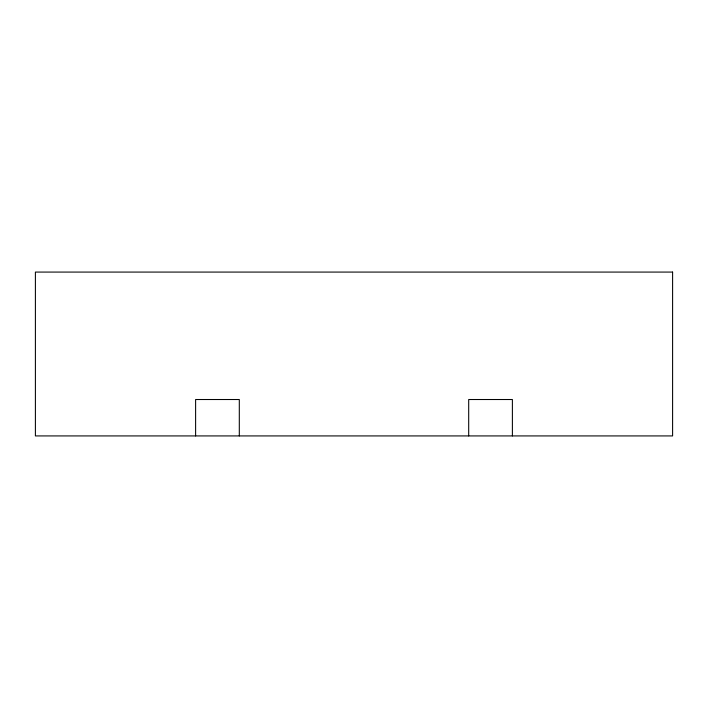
<?xml version="1.0" encoding="UTF-8"?>
<svg xmlns="http://www.w3.org/2000/svg" width="708" height="708" viewBox="0 0 708 708"><rect width="100%" height="100%" fill="white"/><g stroke="black" fill="none" stroke-linecap="round" stroke-linejoin="round"><path stroke-width="1.06" d="M512.388 435.924L512.388 399.516L468.696 399.516L468.696 435.924M239.304 435.924L239.304 399.516L195.612 399.516L195.612 435.924M672.6 272.076L35.4 272.076L35.4 435.924L672.6 435.924L672.6 272.076"/></g></svg>
